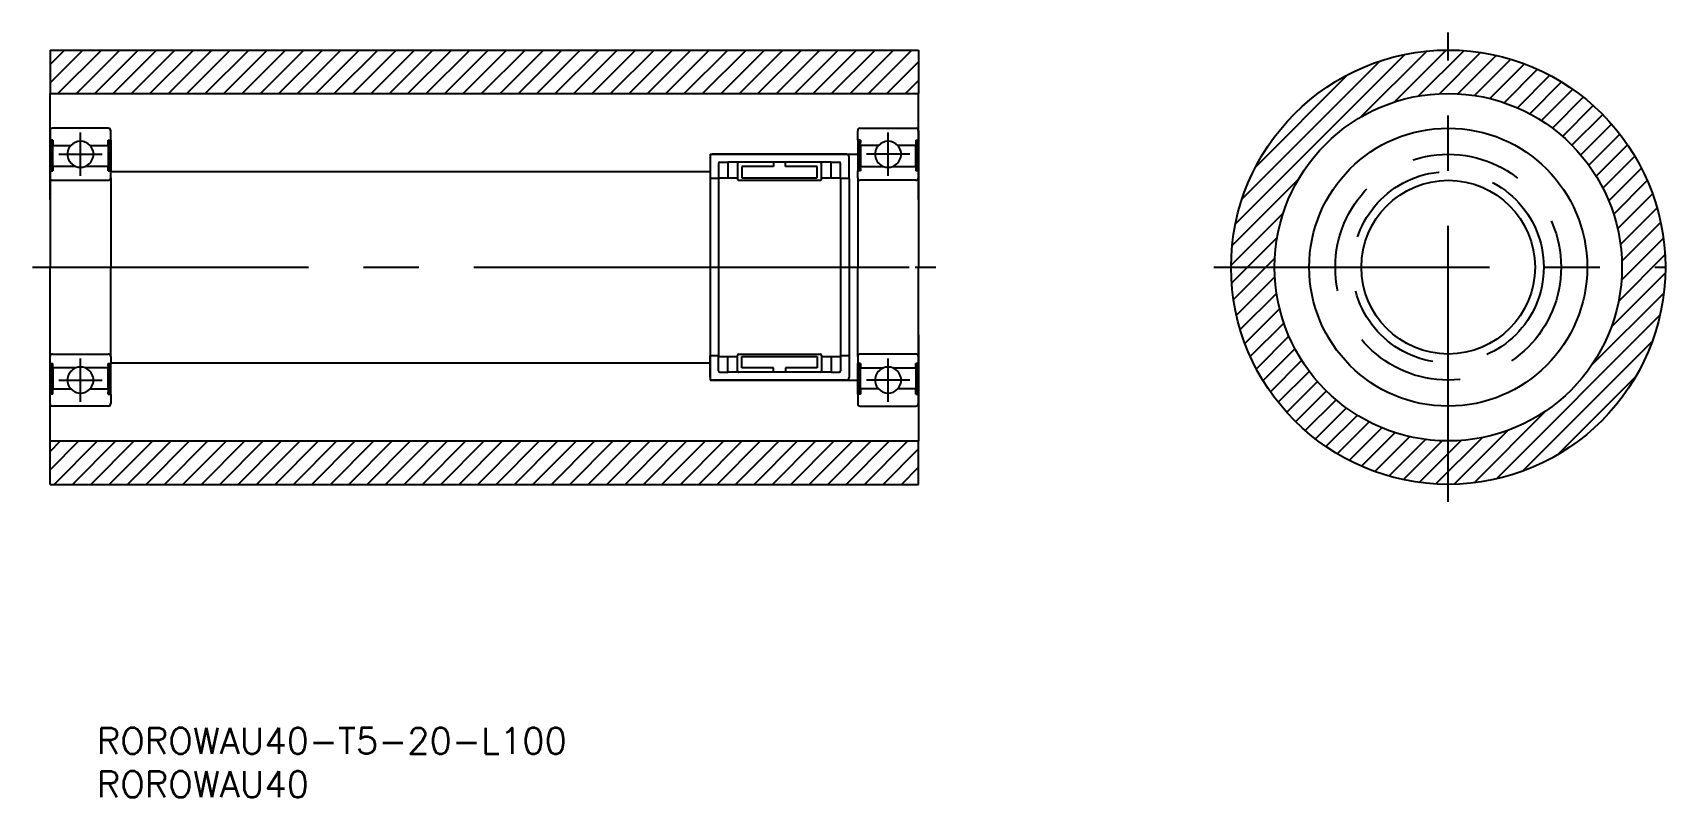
# Model space of a CAD drawing. Extents: x -2 to 186, y -61 to 27.
import ezdxf

# ---------------------------------------------------------------- set-up
doc = ezdxf.new("R2010")
doc.units = 0
doc.linetypes.add('CENTER', pattern=[50.8, 31.75, -6.35, 6.35, -6.35])
doc.linetypes.add('DASHED', pattern=[19.05, 12.7, -6.35])
doc.layers.get('0').update_dxf_attribs({"linetype": 'CONTINUOUS'})
doc.layers.add('CENTER', color=1, linetype='CENTER')
doc.styles.get("Standard").update_dxf_attribs({"font": 'txt.shx', "height": 3, "bigfont": 'bigfont.shx'})

# ---------------------------------------------------------------- blocks, each defined once
blk = doc.blocks.new('*U13')
at = {"color": 7, "linetype": 'CONTINUOUS'}
blk.add_text('ROROWAU40-T5-20-L100', height=3, dxfattribs=at).set_placement((5.39, -56.03))
blk = doc.blocks.new('*U14')
at = {"color": 7, "linetype": 'CONTINUOUS'}
blk.add_text('ROROWAU40', height=3, dxfattribs=at).set_placement((5.39, -61.03))

msp = doc.modelspace()

# ---------------------------------------------------------------- linework, layer by layer
at = {"color": 7, "linetype": 'CONTINUOUS'}
for p, q in [((0, 25), (100, 25)), ((0, 25), (0, 20)), ((100, 25), (100, 20)), ((0, 20), (100, 20)), ((0, 7.8), (0, 20)), ((100, 7.8), (100, 20)), ((0, 15.7), (0, 14.62)), ((6.7, 16), (0.3, 16)), ((7, 14.62), (7, 15.7)), ((93, 14.62), (93, 15.7)), ((93.3, 16), (99.7, 16)), ((100, 15.7), (100, 14.62)), ((0, 14.62), (0, 11.1)), ((0.32, 14.62), (0, 14.62)), ((0.08, 11.1), (0.08, 14.62)), ((0.32, 14.62), (0.32, 14)), ((0.32, 14), (2.38, 14)), ((0.32, 11.6), (0.32, 14)), ((4.62, 14), (6.68, 14)), ((6.68, 14), (6.68, 14.62)), ((6.68, 14.62), (7, 14.62)), ((6.68, 14), (6.68, 11.6)), ((6.92, 14.62), (6.92, 11.1)), ((7, 14.62), (7, 11.1)), ((93, 14.62), (93, 11.1)), ((93.32, 14.62), (93, 14.62)), ((93.08, 14.62), (93.08, 11.1)), ((93.32, 14), (93.32, 14.62)), ((95.38, 14), (93.32, 14)), ((93.32, 14), (93.32, 11.6)), ((99.68, 14), (97.62, 14)), ((99.68, 14.62), (100, 14.62)), ((99.68, 14.62), (99.68, 14)), ((99.68, 11.6), (99.68, 14)), ((99.92, 11.1), (99.92, 14.62)), ((100, 14.62), (100, 11.1)), ((0.32, 11.6), (0.32, 11.1)), ((2.96, 11.6), (0.32, 11.6)), ((6.68, 11.6), (4.04, 11.6)), ((6.68, 11.1), (6.68, 11.6)), ((76, 13), (93, 13)), ((76, 13), (76, -13)), ((76, 12.7), (76, 10.2)), ((91.7, 13), (76.3, 13)), ((76.99, 11.95), (76.99, 10.2)), ((77.14, 12.1), (78.05, 12.1)), ((78.05, 12.1), (78.05, 10.3)), ((78.05, 12.1), (78.05, 10.3)), ((79.3, 12.1), (78.05, 12.1)), ((79.15, 11.95), (79.15, 10.15)), ((88.7, 12.1), (79.3, 12.1)), ((89.95, 12.1), (88.7, 12.1)), ((88.85, 10.15), (88.85, 11.95)), ((89.95, 10.3), (89.95, 12.1)), ((89.95, 10.3), (89.95, 12.1)), ((89.95, 12.1), (90.86, 12.1)), ((89.95, 12.1), (90.86, 12.1)), ((91.01, 10.2), (91.01, 11.95)), ((92, 10.2), (92, 12.7)), ((93.32, 11.6), (95.96, 11.6)), ((93.32, 11.1), (93.32, 11.6)), ((97.04, 11.6), (99.68, 11.6)), ((99.68, 11.6), (99.68, 11.1)), ((0, 11.1), (0, 10.3)), ((0, 11.1), (0.32, 11.1)), ((0, 10.3), (0, 0)), ((0.3, 10), (6.7, 10)), ((6.68, 11.1), (7, 11.1)), ((7, 10.3), (7, 11.1)), ((7, 11), (76, 11)), ((7, 10.3), (7, 0)), ((76, 10.2), (76, -10.2)), ((76.99, 10.2), (76, 10.2)), ((76.99, 10.2), (76.99, -10.2)), ((77, 10.3), (78.05, 10.3)), ((78.05, 10.3), (79.15, 10.3)), ((79.3, 10), (88.7, 10)), ((88.85, 10.3), (89.95, 10.3)), ((89.95, 10.3), (91, 10.3)), ((92, 10.2), (91.01, 10.2)), ((91.01, 10.2), (91.01, -10.2)), ((92, 10.2), (92, -10.2)), ((93, 10.3), (93, 11.1)), ((93.32, 11.1), (93, 11.1)), ((93, 10.3), (93, 0)), ((99.7, 10), (93.3, 10)), ((100, 11.1), (99.68, 11.1)), ((100, 11.1), (100, 10.3)), ((100, 10.3), (100, 0)), ((0, -10.3), (0, 0)), ((7, -10.3), (7, 0)), ((93, -10.3), (93, 0)), ((100, -10.3), (100, 0)), ((0, -20), (0, -7.8)), ((100, -7.8), (100, -20)), ((0, -11.1), (0, -10.3)), ((0, -14.62), (0, -11.1)), ((0, -11.1), (0.32, -11.1)), ((0.08, -11.1), (0.08, -14.62)), ((0.3, -10), (6.7, -10)), ((0.32, -11.6), (0.32, -11.1)), ((6.68, -11.1), (6.68, -11.6)), ((6.68, -11.1), (7, -11.1)), ((6.92, -14.62), (6.92, -11.1)), ((7, -10.3), (7, -11.1)), ((7, -11), (76, -11)), ((7, -14.62), (7, -11.1)), ((76, -12.7), (76, -10.2)), ((76.99, -10.2), (76, -10.2)), ((76.99, -11.95), (76.99, -10.2)), ((77, -10.3), (78.05, -10.3)), ((78.05, -12.1), (78.05, -10.3)), ((78.05, -12.1), (78.05, -10.3)), ((78.05, -10.3), (79.15, -10.3)), ((79.15, -11.95), (79.15, -10.15)), ((79.3, -10), (88.7, -10)), ((88.85, -10.15), (88.85, -11.95)), ((88.85, -10.3), (89.95, -10.3)), ((89.95, -10.3), (91, -10.3)), ((89.95, -10.3), (89.95, -12.1)), ((89.95, -10.3), (89.95, -12.1)), ((92, -10.2), (91.01, -10.2)), ((91.01, -10.2), (91.01, -11.95)), ((92, -10.2), (92, -12.7)), ((93, -10.3), (93, -11.1)), ((93.32, -11.1), (93, -11.1)), ((93, -14.62), (93, -11.1)), ((93.08, -14.62), (93.08, -11.1)), ((99.7, -10), (93.3, -10)), ((93.32, -11.1), (93.32, -11.6)), ((99.68, -11.6), (99.68, -11.1)), ((100, -11.1), (99.68, -11.1)), ((99.92, -11.1), (99.92, -14.62)), ((100, -11.1), (100, -10.3)), ((100, -14.62), (100, -11.1)), ((0.32, -11.6), (0.32, -14)), ((2.96, -11.6), (0.32, -11.6)), ((6.68, -11.6), (4.04, -11.6)), ((6.68, -14), (6.68, -11.6)), ((76, -13), (93, -13)), ((91.7, -13), (76.3, -13)), ((77.14, -12.1), (78.05, -12.1)), ((77.14, -12.1), (78.05, -12.1)), ((79.3, -12.1), (78.05, -12.1)), ((88.7, -12.1), (79.3, -12.1)), ((89.95, -12.1), (88.7, -12.1)), ((89.95, -12.1), (90.86, -12.1)), ((89.95, -12.1), (90.86, -12.1)), ((93.32, -11.6), (95.96, -11.6)), ((93.32, -14), (93.32, -11.6)), ((97.04, -11.6), (99.68, -11.6)), ((99.68, -11.6), (99.68, -14)), ((0, -15.7), (0, -14.62)), ((0.32, -14.62), (0, -14.62)), ((0.32, -14.62), (0.32, -14)), ((0.32, -14), (2.38, -14)), ((4.62, -14), (6.68, -14)), ((6.68, -14), (6.68, -14.62)), ((6.68, -14.62), (7, -14.62)), ((7, -14.62), (7, -15.7)), ((93, -14.62), (93, -15.7)), ((93.32, -14.62), (93, -14.62)), ((95.38, -14), (93.32, -14)), ((93.32, -14), (93.32, -14.62)), ((99.68, -14), (97.62, -14)), ((99.68, -14.62), (99.68, -14)), ((99.68, -14.62), (100, -14.62)), ((100, -15.7), (100, -14.62)), ((6.7, -16), (0.3, -16)), ((93.3, -16), (99.7, -16)), ((0, -20), (100, -20)), ((0, -25), (0, -20)), ((100, -25), (100, -20)), ((0, -25), (100, -25))]:
    msp.add_line(p, q, dxfattribs=at)
at = {"color": 3, "linetype": 'CONTINUOUS'}
for p, q in [((0, 23.33), (1.67, 25)), ((0, 21.21), (3.79, 25)), ((0.91, 20), (5.91, 25)), ((3.03, 20), (8.03, 25)), ((5.15, 20), (10.15, 25)), ((7.27, 20), (12.27, 25)), ((9.39, 20), (14.39, 25)), ((11.51, 20), (16.51, 25)), ((13.64, 20), (18.64, 25)), ((15.76, 20), (20.76, 25)), ((17.88, 20), (22.88, 25)), ((20, 20), (25, 25)), ((22.12, 20), (27.12, 25)), ((24.24, 20), (29.24, 25)), ((26.36, 20), (31.36, 25)), ((28.49, 20), (33.49, 25)), ((30.61, 20), (35.61, 25)), ((32.73, 20), (37.73, 25)), ((34.85, 20), (39.85, 25)), ((36.97, 20), (41.97, 25)), ((39.09, 20), (44.09, 25)), ((41.21, 20), (46.21, 25)), ((43.33, 20), (48.33, 25)), ((45.46, 20), (50.46, 25)), ((47.58, 20), (52.58, 25)), ((49.7, 20), (54.7, 25)), ((51.82, 20), (56.82, 25)), ((53.94, 20), (58.94, 25)), ((56.06, 20), (61.06, 25)), ((58.18, 20), (63.18, 25)), ((60.31, 20), (65.31, 25)), ((62.43, 20), (67.43, 25)), ((64.55, 20), (69.55, 25)), ((66.67, 20), (71.67, 25)), ((68.79, 20), (73.79, 25)), ((70.91, 20), (75.91, 25)), ((73.03, 20), (78.03, 25)), ((75.15, 20), (80.15, 25)), ((77.28, 20), (82.28, 25)), ((79.4, 20), (84.4, 25)), ((81.52, 20), (86.52, 25)), ((83.64, 20), (88.64, 25)), ((85.76, 20), (90.76, 25)), ((87.88, 20), (92.88, 25)), ((90, 20), (95, 25)), ((92.12, 20), (97.12, 25)), ((94.25, 20), (99.25, 25)), ((136.5, 4.98), (156.02, 24.5)), ((150.91, 17.27), (158.52, 24.88)), ((154.77, 19), (160.76, 25)), ((157.59, 19.71), (162.82, 24.93)), ((159.98, 19.97), (164.73, 24.72)), ((96.37, 20), (100, 23.63)), ((137.27, 7.87), (153.13, 23.73)), ((162.1, 19.97), (166.51, 24.38)), ((164.02, 19.77), (168.19, 23.94)), ((165.79, 19.42), (169.78, 23.41)), ((167.43, 18.94), (171.28, 22.79)), ((98.49, 20), (100, 21.51)), ((138.83, 11.55), (149.45, 22.17)), ((168.96, 18.35), (172.7, 22.09)), ((170.39, 17.66), (174.06, 21.32)), ((171.73, 16.88), (175.34, 20.48)), ((172.99, 16.01), (176.55, 19.57)), ((174.16, 15.06), (177.7, 18.6)), ((175.25, 14.03), (178.79, 17.57)), ((176.26, 12.92), (179.81, 16.47)), ((177.2, 11.73), (180.77, 15.3)), ((0.08, 14.62), (0.32, 11.1)), ((0.32, 14.62), (0.08, 11.1)), ((6.68, 14.62), (6.92, 11.1)), ((6.92, 14.62), (6.68, 11.1)), ((93.32, 14.62), (93.08, 11.1)), ((93.08, 14.62), (93.32, 11.1)), ((99.92, 14.62), (99.68, 11.1)), ((99.68, 14.62), (99.92, 11.1)), ((178.05, 10.46), (181.66, 14.08)), ((178.81, 9.1), (182.49, 12.78)), ((179.48, 7.65), (183.24, 11.41)), ((136.12, 2.48), (143.73, 10.09)), ((180.05, 6.1), (183.92, 9.98)), ((180.5, 4.43), (184.53, 8.46)), ((136, 0.24), (142, 6.23)), ((180.83, 2.63), (185.04, 6.85)), ((180.99, 0.68), (185.46, 5.15)), ((136.07, -1.82), (141.29, 3.41)), ((180.94, -1.49), (185.78, 3.34)), ((136.28, -3.73), (141.03, 1.02)), ((180.61, -3.95), (185.96, 1.41)), ((136.62, -5.51), (141.03, -1.1)), ((179.77, -6.91), (185.99, -0.69)), ((137.06, -7.19), (141.23, -3.02)), ((177.51, -11.29), (185.82, -2.98)), ((137.59, -8.78), (141.58, -4.79)), ((166.54, -24.38), (185.38, -5.54)), ((138.21, -10.28), (142.06, -6.43)), ((138.91, -11.7), (142.65, -7.96)), ((139.68, -13.06), (143.34, -9.39)), ((169.55, -23.49), (184.49, -8.55)), ((0.08, -14.62), (0.32, -11.1)), ((0.32, -14.62), (0.08, -11.1)), ((6.68, -14.62), (6.92, -11.1)), ((6.92, -14.62), (6.68, -11.1)), ((93.32, -14.62), (93.08, -11.1)), ((93.08, -14.62), (93.32, -11.1)), ((99.92, -14.62), (99.68, -11.1)), ((99.68, -14.62), (99.92, -11.1)), ((140.52, -14.34), (144.12, -10.73)), ((141.43, -15.55), (144.99, -11.99)), ((142.4, -16.7), (145.94, -13.16)), ((173.53, -21.64), (182.64, -12.53)), ((143.43, -17.79), (146.97, -14.25)), ((144.53, -18.81), (148.08, -15.26)), ((145.7, -19.77), (149.27, -16.2)), ((163.98, -24.82), (172.29, -16.51)), ((146.92, -20.66), (150.54, -17.05)), ((148.22, -21.49), (151.9, -17.81)), ((149.59, -22.24), (153.35, -18.48)), ((161.69, -24.99), (167.91, -18.77)), ((0, -21.21), (1.21, -20)), ((0, -23.33), (3.33, -20)), ((0.46, -25), (5.46, -20)), ((2.58, -25), (7.58, -20)), ((4.7, -25), (9.7, -20)), ((6.82, -25), (11.82, -20)), ((8.94, -25), (13.94, -20)), ((11.06, -25), (16.06, -20)), ((13.18, -25), (18.18, -20)), ((15.31, -25), (20.31, -20)), ((17.43, -25), (22.43, -20)), ((19.55, -25), (24.55, -20)), ((21.67, -25), (26.67, -20)), ((23.79, -25), (28.79, -20)), ((25.91, -25), (30.91, -20)), ((28.03, -25), (33.03, -20)), ((30.15, -25), (35.15, -20)), ((32.28, -25), (37.28, -20)), ((34.4, -25), (39.4, -20)), ((36.52, -25), (41.52, -20)), ((38.64, -25), (43.64, -20)), ((40.76, -25), (45.76, -20)), ((42.88, -25), (47.88, -20)), ((45, -25), (50, -20)), ((47.12, -25), (52.12, -20)), ((49.25, -25), (54.25, -20)), ((51.37, -25), (56.37, -20)), ((53.49, -25), (58.49, -20)), ((55.61, -25), (60.61, -20)), ((57.73, -25), (62.73, -20)), ((59.85, -25), (64.85, -20)), ((61.97, -25), (66.97, -20)), ((64.1, -25), (69.1, -20)), ((66.22, -25), (71.22, -20)), ((68.34, -25), (73.34, -20)), ((70.46, -25), (75.46, -20)), ((72.58, -25), (77.58, -20)), ((74.7, -25), (79.7, -20)), ((76.82, -25), (81.82, -20)), ((78.94, -25), (83.94, -20)), ((81.07, -25), (86.07, -20)), ((83.19, -25), (88.19, -20)), ((85.31, -25), (90.31, -20)), ((87.43, -25), (92.43, -20)), ((89.55, -25), (94.55, -20)), ((91.67, -25), (96.67, -20)), ((93.79, -25), (98.79, -20)), ((151.02, -22.92), (154.9, -19.05)), ((152.54, -23.53), (156.57, -19.5)), ((154.15, -24.04), (158.37, -19.83)), ((155.85, -24.46), (160.32, -19.99)), ((157.66, -24.78), (162.49, -19.94)), ((159.59, -24.96), (164.95, -19.61)), ((95.92, -25), (100, -20.92)), ((98.04, -25), (100, -23.04))]:
    msp.add_line(p, q, dxfattribs=at)
at = {"color": 3, "linetype": 'DASHED'}
for p, q in [((83.3, 11.6), (79.65, 11.6)), ((79.65, 11.6), (79.65, 10.3)), ((83.3, 12.1), (83.3, 11.6)), ((84.7, 11.6), (84.7, 12.1)), ((88.35, 11.6), (84.7, 11.6)), ((88.35, 10.3), (88.35, 11.6)), ((79.65, 10.3), (88.35, 10.3)), ((79.65, -10.3), (88.35, -10.3)), ((79.65, -11.6), (79.65, -10.3)), ((88.35, -10.3), (88.35, -11.6)), ((83.3, -11.6), (79.65, -11.6)), ((83.3, -12.1), (83.3, -11.6)), ((88.35, -11.6), (84.7, -11.6)), ((84.7, -11.6), (84.7, -12.1))]:
    msp.add_line(p, q, dxfattribs=at)
at = {"color": 7, "linetype": 'CONTINUOUS'}
for radius in [25, 20, 16, 10]:
    msp.add_circle((161, 0), radius, dxfattribs=at)
at = {"color": 3, "linetype": 'DASHED'}
for radius in [13, 11]:
    msp.add_circle((161, 0), radius, dxfattribs=at)
at = {"color": 7, "linetype": 'CONTINUOUS'}
for centre, radius, start, end in [((0.3, 15.7), 0.3, 90, 180), ((6.7, 15.7), 0.3, 0, 90), ((93.3, 15.7), 0.3, 90, 180), ((99.7, 15.7), 0.3, 0, 90), ((3.5, 13), 1.5, 138.1897, 248.9605), ((3.5, 13), 1.5, 41.8103, 138.1897), ((3.5, 13), 1.5, 291.0395, 41.8103), ((96.5, 13), 1.5, 138.1897, 248.9605), ((96.5, 13), 1.5, 41.8103, 138.1897), ((96.5, 13), 1.5, 291.0395, 41.8103), ((3.5, 13), 1.5, 248.9605, 291.0395), ((76.3, 12.7), 0.3, 89.9999, 179.9998), ((77.14, 11.95), 0.15, 90, 180), ((79.3, 11.95), 0.15, 89.9999, 179.9998), ((88.7, 11.95), 0.15, 0, 89.9999), ((90.86, 11.95), 0.15, 0, 90), ((91.7, 12.7), 0.3, 0, 89.9999), ((96.5, 13), 1.5, 248.9605, 291.0395), ((0.3, 10.3), 0.3, 180, 270), ((6.7, 10.3), 0.3, 270, 0), ((79.3, 10.15), 0.15, 179.9998, 269.9998), ((88.7, 10.15), 0.15, 269.9998, 0), ((93.3, 10.3), 0.3, 180, 270), ((99.7, 10.3), 0.3, 270, 0), ((0.3, -10.3), 0.3, 90, 180), ((6.7, -10.3), 0.3, 0, 90), ((79.3, -10.15), 0.15, 89.9999, 179.9998), ((88.7, -10.15), 0.15, 0, 89.9999), ((93.3, -10.3), 0.3, 90, 180), ((99.7, -10.3), 0.3, 0, 90), ((3.5, -13), 1.5, 111.0395, 221.8103), ((3.5, -13), 1.5, 68.9605, 111.0395), ((3.5, -13), 1.5, 318.1897, 68.9605), ((76.3, -12.7), 0.3, 179.9998, 269.9998), ((77.14, -11.95), 0.15, 180, 270), ((79.3, -11.95), 0.15, 179.9998, 269.9998), ((88.7, -11.95), 0.15, 269.9998, 0), ((90.86, -11.95), 0.15, 270, 0), ((91.7, -12.7), 0.3, 269.9998, 0), ((96.5, -13), 1.5, 111.0395, 221.8103), ((96.5, -13), 1.5, 68.9605, 111.0395), ((96.5, -13), 1.5, 318.1897, 68.9605), ((3.5, -13), 1.5, 221.8103, 318.1897), ((96.5, -13), 1.5, 221.8103, 318.1897), ((0.3, -15.7), 0.3, 180, 270), ((6.7, -15.7), 0.3, 270, 0), ((93.3, -15.7), 0.3, 180, 270), ((99.7, -15.7), 0.3, 270, 0)]:
    msp.add_arc(centre, radius, start, end, dxfattribs=at)
at = {"layer": 'CENTER', "color": 1, "linetype": 'CENTER'}
for p, q in [((161, -27), (161, 27)), ((3.5, 10.5), (3.5, 15.5)), ((96.5, 10.5), (96.5, 15.5)), ((1, 13), (6, 13)), ((99, 13), (94, 13)), ((-2, 0), (102, 0)), ((68.91, 0), (98.91, 0)), ((134, 0), (186, 0)), ((3.5, -15.5), (3.5, -10.5)), ((96.5, -15.5), (96.5, -10.5)), ((1, -13), (6, -13)), ((99, -13), (94, -13))]:
    msp.add_line(p, q, dxfattribs=at)

# ---------------------------------------------------------------- block references
at = {"color": 7, "linetype": 'CONTINUOUS'}
for name in ['*U13', '*U14']:
    msp.add_blockref(name, (0, 0), dxfattribs=at)

doc.saveas('drawing.dxf')
